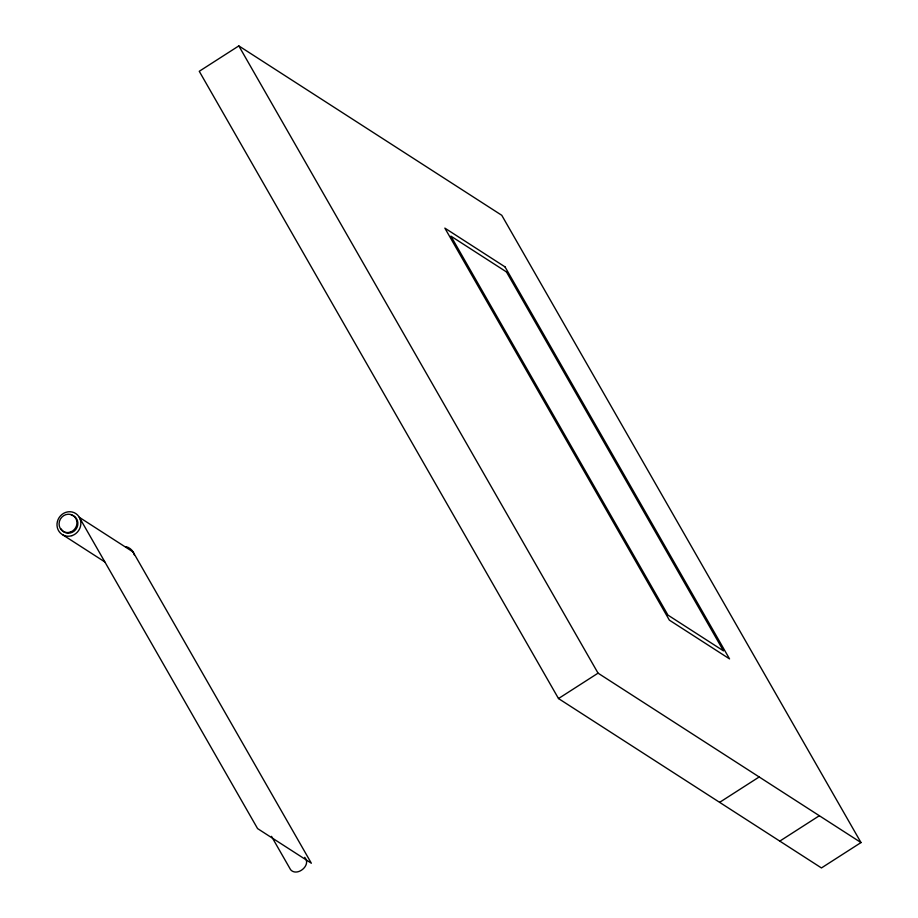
<?xml version="1.0" encoding="UTF-8"?>
<svg xmlns="http://www.w3.org/2000/svg" width="918" height="918" viewBox="0 0 918 918"><rect width="100%" height="100%" fill="white"/><g stroke="black" fill="none" stroke-linecap="round" stroke-linejoin="round"><path stroke-width="1.38" d="M238.818 45.9L199.263 71.294L558.5 698.552L821.449 867.946L861.004 842.563L501.767 215.294L238.818 45.9L598.054 673.158L861.004 842.563M558.5 698.552L598.054 673.158M719.62 802.355L759.186 776.961M779.795 841.117L819.349 815.723M62.883 534.907L104.709 561.85M304.696 857.332C311.833 865.123 297.134 877.115 290.627 869.748L271.498 836.344M125.881 546.646A12.485 11.704 -57.2 0 1 134.257 554.851M71.317 514.998A9.364 8.778 -57.2 0 1 75.999 529.204A9.364 8.778 -57.2 0 1 61.15 528.986M505.015 266.874L444.851 228.112L669.371 620.143L729.546 658.906L505.015 266.874M506.449 271.912L450.91 236.133L667.948 615.106L723.487 650.885L506.449 271.912M133.087 551.959L79.315 517.327L257.579 828.587L311.351 863.23L133.087 551.959M70.273 532.153A9.364 8.778 -57.2 0 0 74.404 516.582A9.364 8.778 -57.2 0 0 59.395 521.481A9.364 8.778 -57.2 0 0 70.273 532.153M71.937 535.653A12.485 11.704 -57.2 0 0 77.433 514.883A12.485 11.704 -57.2 0 0 57.421 521.424A12.485 11.704 -57.2 0 0 71.937 535.653"/></g></svg>
